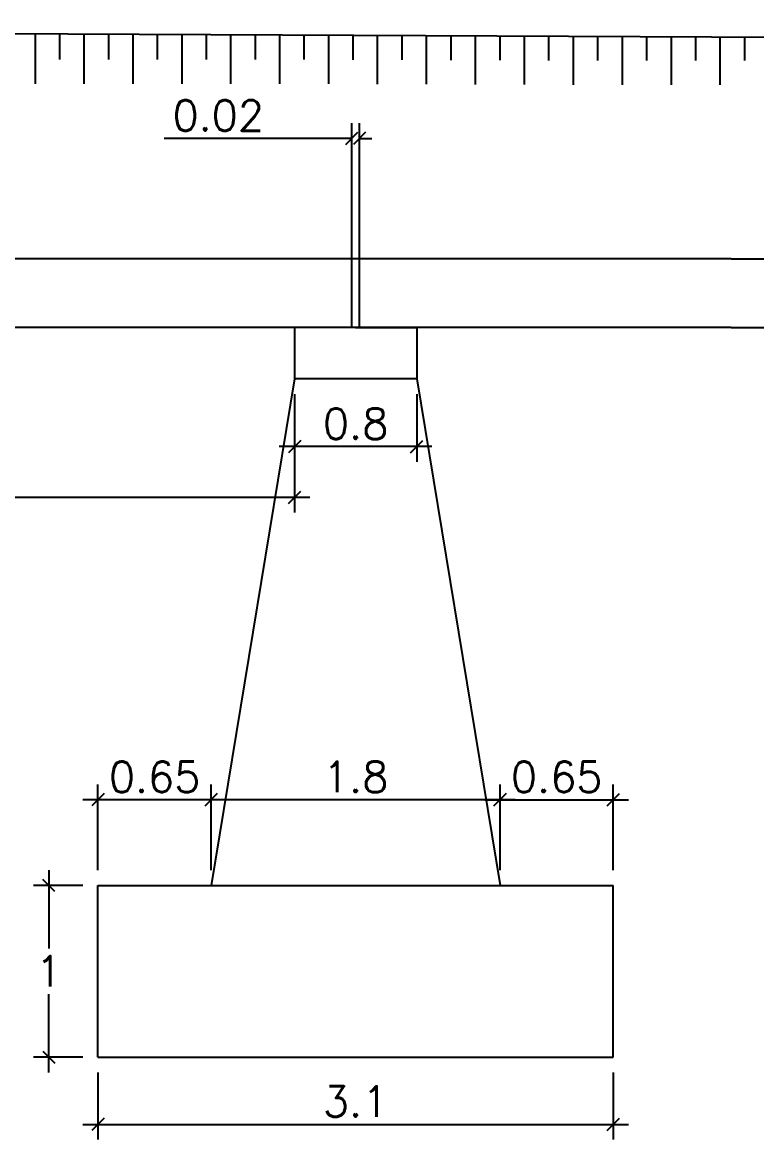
# Model space of a CAD drawing. Header units: metres. Extents: x 324293 to 653279, y 3585589 to 7191434.
# Drawn here: x 326676.5 to 326724.6, y 3595768.5 to 3595841.7 of the extents above; entities that cross this region are included whole.
import ezdxf

# ---------------------------------------------------------------- set-up
doc = ezdxf.new("R2010")
doc.units = ezdxf.units.M
doc.layers.add('section', color=7, linetype='Continuous')
doc.styles.get("Standard").update_dxf_attribs({"font": 'simplex.shx'})
doc.styles.add('style1', font='romans.shx')
doc.dimstyles.get("Standard").update_dxf_attribs({"dimtxt": 0.18, "dimasz": 0.18, "dimexe": 0.18, "dimexo": 0.0625, "dimgap": 0.09, "dimtad": 0, "dimtih": 1, "dimtoh": 1, "dimdec": 4, "dimzin": 0, "dimdsep": 46, "dimtxsty": 'Standard', "dimcen": 0.09, "dimadec": 0, "dimazin": 0, "dimtfac": 1, "dimtdec": 4, "dimtofl": 0, "dimtmove": 0, "dimatfit": 3, "dimfxl": 1, "dimtolj": 1, "dimtzin": 0, "dimarcsym": 0})

# ---------------------------------------------------------------- blocks, each defined once
blk = doc.blocks.new('_Oblique')
at = {"color": 0, "linetype": 'ByBlock', "lineweight": -2}
blk.add_line((-0.5, -0.5), (0.5, 0.5), dxfattribs=at)
blk = doc.blocks.new('*D637')
at = {"color": 252, "linetype": 'Continuous', "lineweight": -2, "transparency": 16777216}
for p, q in [((326731.246, 3595841.738), (326731.246, 3595834.995)), ((326732.129, 3595840.738), (326732.246, 3595840.738)), ((326731.246, 3595825.251), (326731.246, 3595831.995)), ((326732.129, 3595826.251), (326732.246, 3595826.251))]:
    blk.add_line(p, q, dxfattribs=at)
at = {"layer": 'Defpoints', "color": 0, "linetype": 'Continuous', "transparency": 16777216}
for p in [(326731.129, 3595840.738), (326731.129, 3595826.251), (326731.246, 3595826.251)]:
    blk.add_point(p, dxfattribs=at)
at = {"color": 252, "linetype": 'Continuous', "lineweight": -2, "transparency": 16777216, "xscale": 0.8, "yscale": 0.8, "zscale": 0.8}
for p, rotation in [((326731.246, 3595840.738), 90), ((326731.246, 3595826.251), 270)]:
    blk.add_blockref('_Oblique', p, dxfattribs=dict(at, rotation=rotation))
at = {"color": 1, "linetype": 'Continuous', "transparency": 16777216, "insert": (326731.246, 3595833.495), "char_height": 2, "width": 23.2916, "attachment_point": 5, "style": 'style1'}
blk.add_mtext('\\A1;Hs=0.25', dxfattribs=at)
blk = doc.blocks.new('*D623')
at = {"color": 252, "linetype": 'Continuous', "lineweight": -2, "transparency": 16777216}
for p, q in [((326681.484, 3595772.938), (326681.484, 3595768.537)), ((326715.234, 3595772.938), (326715.234, 3595768.537)), ((326680.484, 3595769.537), (326716.234, 3595769.537))]:
    blk.add_line(p, q, dxfattribs=at)
at = {"layer": 'Defpoints', "color": 0, "linetype": 'Continuous', "transparency": 16777216}
for p in [(326681.484, 3595773.938), (326715.234, 3595773.938), (326715.234, 3595769.537)]:
    blk.add_point(p, dxfattribs=at)
at = {"color": 252, "linetype": 'Continuous', "lineweight": -2, "transparency": 16777216, "xscale": 0.8, "yscale": 0.8, "zscale": 0.8, "rotation": 180}
blk.add_blockref('_Oblique', (326681.484, 3595769.537), dxfattribs=at)
at = {"color": 252, "linetype": 'Continuous', "lineweight": -2, "transparency": 16777216, "xscale": 0.8, "yscale": 0.8, "zscale": 0.8}
blk.add_blockref('_Oblique', (326715.234, 3595769.537), dxfattribs=at)
at = {"color": 1, "linetype": 'Continuous', "transparency": 16777216, "insert": (326698.359, 3595771.037), "char_height": 2, "attachment_point": 5, "style": 'style1'}
blk.add_mtext('\\A1;3.1', dxfattribs=at)
blk = doc.blocks.new('*D624')
at = {"color": 252, "linetype": 'Continuous', "lineweight": -2, "transparency": 16777216}
for p, q in [((326678.268, 3595786.188), (326678.268, 3595781.063)), ((326680.484, 3595785.188), (326677.268, 3595785.188)), ((326678.268, 3595772.938), (326678.268, 3595778.063)), ((326680.484, 3595773.938), (326677.268, 3595773.938))]:
    blk.add_line(p, q, dxfattribs=at)
at = {"layer": 'Defpoints', "color": 0, "linetype": 'Continuous', "transparency": 16777216}
for p in [(326681.484, 3595785.188), (326678.268, 3595773.938), (326681.484, 3595773.938)]:
    blk.add_point(p, dxfattribs=at)
at = {"color": 252, "linetype": 'Continuous', "lineweight": -2, "transparency": 16777216, "xscale": 0.8, "yscale": 0.8, "zscale": 0.8}
for p, rotation in [((326678.268, 3595785.188), 90), ((326678.268, 3595773.938), 270)]:
    blk.add_blockref('_Oblique', p, dxfattribs=dict(at, rotation=rotation))
at = {"color": 1, "linetype": 'Continuous', "transparency": 16777216, "insert": (326678.268, 3595779.563), "char_height": 2, "attachment_point": 5, "style": 'style1'}
blk.add_mtext('\\A1;1', dxfattribs=at)
blk = doc.blocks.new('*D625')
at = {"color": 252, "linetype": 'Continuous', "lineweight": -2, "transparency": 16777216}
for p, q in [((326707.818, 3595786.188), (326707.818, 3595791.806)), ((326715.234, 3595786.188), (326715.234, 3595791.806)), ((326706.818, 3595790.806), (326716.234, 3595790.806))]:
    blk.add_line(p, q, dxfattribs=at)
at = {"layer": 'Defpoints', "color": 0, "linetype": 'Continuous', "transparency": 16777216}
for p in [(326715.234, 3595790.806), (326707.818, 3595785.188), (326715.234, 3595785.188)]:
    blk.add_point(p, dxfattribs=at)
at = {"color": 252, "linetype": 'Continuous', "lineweight": -2, "transparency": 16777216, "xscale": 0.8, "yscale": 0.8, "zscale": 0.8, "rotation": 180}
blk.add_blockref('_Oblique', (326707.818, 3595790.806), dxfattribs=at)
at = {"color": 252, "linetype": 'Continuous', "lineweight": -2, "transparency": 16777216, "xscale": 0.8, "yscale": 0.8, "zscale": 0.8}
blk.add_blockref('_Oblique', (326715.234, 3595790.806), dxfattribs=at)
at = {"color": 1, "linetype": 'Continuous', "transparency": 16777216, "insert": (326711.526, 3595792.306), "char_height": 2, "attachment_point": 5, "style": 'style1'}
blk.add_mtext('\\A1;0.65', dxfattribs=at)
blk = doc.blocks.new('*D626')
at = {"color": 252, "linetype": 'Continuous', "lineweight": -2, "transparency": 16777216}
for p, q in [((326688.899, 3595786.188), (326688.899, 3595791.806)), ((326707.818, 3595786.282), (326707.818, 3595791.806)), ((326708.818, 3595790.806), (326687.899, 3595790.806))]:
    blk.add_line(p, q, dxfattribs=at)
at = {"layer": 'Defpoints', "color": 0, "linetype": 'Continuous', "transparency": 16777216}
for p in [(326688.899, 3595790.806), (326707.818, 3595785.282), (326688.899, 3595785.188)]:
    blk.add_point(p, dxfattribs=at)
at = {"color": 252, "linetype": 'Continuous', "lineweight": -2, "transparency": 16777216, "xscale": 0.8, "yscale": 0.8, "zscale": 0.8, "rotation": 180}
blk.add_blockref('_Oblique', (326688.899, 3595790.806), dxfattribs=at)
at = {"color": 252, "linetype": 'Continuous', "lineweight": -2, "transparency": 16777216, "xscale": 0.8, "yscale": 0.8, "zscale": 0.8}
blk.add_blockref('_Oblique', (326707.818, 3595790.806), dxfattribs=at)
at = {"color": 1, "linetype": 'Continuous', "transparency": 16777216, "insert": (326698.359, 3595792.306), "char_height": 2, "attachment_point": 5, "style": 'style1'}
blk.add_mtext('\\A1;1.8', dxfattribs=at)
blk = doc.blocks.new('*D627')
at = {"color": 252, "linetype": 'Continuous', "lineweight": -2, "transparency": 16777216}
for p, q in [((326681.484, 3595786.188), (326681.484, 3595791.806)), ((326688.899, 3595786.188), (326688.899, 3595791.806)), ((326689.899, 3595790.806), (326680.484, 3595790.806))]:
    blk.add_line(p, q, dxfattribs=at)
at = {"layer": 'Defpoints', "color": 0, "linetype": 'Continuous', "transparency": 16777216}
for p in [(326681.484, 3595790.806), (326681.484, 3595785.188), (326688.899, 3595785.188)]:
    blk.add_point(p, dxfattribs=at)
at = {"color": 252, "linetype": 'Continuous', "lineweight": -2, "transparency": 16777216, "xscale": 0.8, "yscale": 0.8, "zscale": 0.8, "rotation": 180}
blk.add_blockref('_Oblique', (326681.484, 3595790.806), dxfattribs=at)
at = {"color": 252, "linetype": 'Continuous', "lineweight": -2, "transparency": 16777216, "xscale": 0.8, "yscale": 0.8, "zscale": 0.8}
blk.add_blockref('_Oblique', (326688.899, 3595790.806), dxfattribs=at)
at = {"color": 1, "linetype": 'Continuous', "transparency": 16777216, "insert": (326685.191, 3595792.306), "char_height": 2, "attachment_point": 5, "style": 'style1'}
blk.add_mtext('\\A1;0.65', dxfattribs=at)
blk = doc.blocks.new('*D628')
at = {"color": 252, "linetype": 'Continuous', "lineweight": -2, "transparency": 16777216}
for p, q in [((326694.359, 3595817.376), (326694.359, 3595812.941)), ((326702.359, 3595817.376), (326702.359, 3595812.941)), ((326703.359, 3595813.941), (326693.359, 3595813.941))]:
    blk.add_line(p, q, dxfattribs=at)
at = {"layer": 'Defpoints', "color": 0, "linetype": 'Continuous', "transparency": 16777216}
for p in [(326694.359, 3595818.376), (326702.359, 3595818.376), (326694.359, 3595813.941)]:
    blk.add_point(p, dxfattribs=at)
at = {"color": 252, "linetype": 'Continuous', "lineweight": -2, "transparency": 16777216, "xscale": 0.8, "yscale": 0.8, "zscale": 0.8, "rotation": 180}
blk.add_blockref('_Oblique', (326694.359, 3595813.941), dxfattribs=at)
at = {"color": 252, "linetype": 'Continuous', "lineweight": -2, "transparency": 16777216, "xscale": 0.8, "yscale": 0.8, "zscale": 0.8}
blk.add_blockref('_Oblique', (326702.359, 3595813.941), dxfattribs=at)
at = {"color": 1, "linetype": 'Continuous', "transparency": 16777216, "insert": (326698.359, 3595815.441), "char_height": 2, "attachment_point": 5, "style": 'style1'}
blk.add_mtext('\\A1;0.8', dxfattribs=at)
blk = doc.blocks.new('*D629')
at = {"color": 252, "linetype": 'Continuous', "lineweight": -2, "transparency": 16777216}
for p, q in [((326650.767, 3595817.376), (326650.767, 3595809.621)), ((326694.359, 3595817.376), (326694.359, 3595809.621)), ((326649.767, 3595810.621), (326695.359, 3595810.621))]:
    blk.add_line(p, q, dxfattribs=at)
at = {"layer": 'Defpoints', "color": 0, "linetype": 'Continuous', "transparency": 16777216}
for p in [(326650.767, 3595818.376), (326694.359, 3595818.376), (326694.359, 3595810.621)]:
    blk.add_point(p, dxfattribs=at)
at = {"color": 252, "linetype": 'Continuous', "lineweight": -2, "transparency": 16777216, "xscale": 0.8, "yscale": 0.8, "zscale": 0.8, "rotation": 180}
blk.add_blockref('_Oblique', (326650.767, 3595810.621), dxfattribs=at)
at = {"color": 252, "linetype": 'Continuous', "lineweight": -2, "transparency": 16777216, "xscale": 0.8, "yscale": 0.8, "zscale": 0.8}
blk.add_blockref('_Oblique', (326694.359, 3595810.621), dxfattribs=at)
at = {"color": 1, "linetype": 'Continuous', "transparency": 16777216, "insert": (326672.563, 3595812.121), "char_height": 2, "attachment_point": 5, "style": 'style1'}
blk.add_mtext('\\A1;4', dxfattribs=at)
blk = doc.blocks.new('*D630')
at = {"layer": 'Defpoints', "color": 0, "linetype": 'Continuous', "transparency": 16777216}
for p in [(326698.109, 3595834.134), (326698.109, 3595821.844), (326698.609, 3595821.844)]:
    blk.add_point(p, dxfattribs=at)
at = {"layer": 'section', "color": 252, "linetype": 'Continuous', "lineweight": -2, "transparency": 16777216}
for p, q in [((326698.109, 3595822.844), (326698.109, 3595835.134)), ((326698.609, 3595822.844), (326698.609, 3595835.134)), ((326698.109, 3595834.134), (326685.815, 3595834.134)), ((326698.609, 3595834.134), (326699.409, 3595834.134))]:
    blk.add_line(p, q, dxfattribs=at)
at = {"layer": 'section', "color": 252, "linetype": 'Continuous', "lineweight": -2, "transparency": 16777216, "xscale": 0.8, "yscale": 0.8, "zscale": 0.8}
blk.add_blockref('_Oblique', (326698.109, 3595834.134), dxfattribs=at)
at = {"layer": 'section', "color": 252, "linetype": 'Continuous', "lineweight": -2, "transparency": 16777216, "xscale": 0.8, "yscale": 0.8, "zscale": 0.8, "rotation": 180}
blk.add_blockref('_Oblique', (326698.609, 3595834.134), dxfattribs=at)
at = {"layer": 'section', "color": 1, "linetype": 'Continuous', "transparency": 16777216, "insert": (326689.362, 3595835.634), "char_height": 2, "attachment_point": 5, "style": 'style1'}
blk.add_mtext('\\A1;0.02', dxfattribs=at)
blk = doc.blocks.new('*D671')
at = {"color": 252, "linetype": 'Continuous', "lineweight": -2, "transparency": 16777216}
for p, q in [((326731.246, 3595841.738), (326731.246, 3595834.995)), ((326732.129, 3595840.738), (326732.246, 3595840.738)), ((326731.246, 3595825.251), (326731.246, 3595831.995)), ((326732.129, 3595826.251), (326732.246, 3595826.251))]:
    blk.add_line(p, q, dxfattribs=at)
at = {"layer": 'Defpoints', "color": 0, "linetype": 'Continuous', "transparency": 16777216}
for p in [(326731.129, 3595840.738), (326731.129, 3595826.251), (326731.246, 3595826.251)]:
    blk.add_point(p, dxfattribs=at)
at = {"color": 252, "linetype": 'Continuous', "lineweight": -2, "transparency": 16777216, "xscale": 0.8, "yscale": 0.8, "zscale": 0.8}
for p, rotation in [((326731.246, 3595840.738), 90), ((326731.246, 3595826.251), 270)]:
    blk.add_blockref('_Oblique', p, dxfattribs=dict(at, rotation=rotation))
at = {"color": 1, "linetype": 'Continuous', "transparency": 16777216, "insert": (326731.246, 3595833.495), "char_height": 2, "width": 23.2916, "attachment_point": 5, "style": 'style1'}
blk.add_mtext('\\A1;Hs=0.25', dxfattribs=at)
blk = doc.blocks.new('*D638')
at = {"color": 252, "linetype": 'Continuous', "lineweight": -2, "transparency": 16777216}
for p, q in [((326681.484, 3595772.938), (326681.484, 3595768.537)), ((326715.234, 3595772.938), (326715.234, 3595768.537)), ((326680.484, 3595769.537), (326716.234, 3595769.537))]:
    blk.add_line(p, q, dxfattribs=at)
at = {"layer": 'Defpoints', "color": 0, "linetype": 'Continuous', "transparency": 16777216}
for p in [(326681.484, 3595773.938), (326715.234, 3595773.938), (326715.234, 3595769.537)]:
    blk.add_point(p, dxfattribs=at)
at = {"color": 252, "linetype": 'Continuous', "lineweight": -2, "transparency": 16777216, "xscale": 0.8, "yscale": 0.8, "zscale": 0.8, "rotation": 180}
blk.add_blockref('_Oblique', (326681.484, 3595769.537), dxfattribs=at)
at = {"color": 252, "linetype": 'Continuous', "lineweight": -2, "transparency": 16777216, "xscale": 0.8, "yscale": 0.8, "zscale": 0.8}
blk.add_blockref('_Oblique', (326715.234, 3595769.537), dxfattribs=at)
at = {"color": 1, "linetype": 'Continuous', "transparency": 16777216, "insert": (326698.359, 3595771.037), "char_height": 2, "attachment_point": 5, "style": 'style1'}
blk.add_mtext('\\A1;3.1', dxfattribs=at)
blk = doc.blocks.new('*D639')
at = {"color": 252, "linetype": 'Continuous', "lineweight": -2, "transparency": 16777216}
for p, q in [((326678.268, 3595786.188), (326678.268, 3595781.063)), ((326680.484, 3595785.188), (326677.268, 3595785.188)), ((326678.268, 3595772.938), (326678.268, 3595778.063)), ((326680.484, 3595773.938), (326677.268, 3595773.938))]:
    blk.add_line(p, q, dxfattribs=at)
at = {"layer": 'Defpoints', "color": 0, "linetype": 'Continuous', "transparency": 16777216}
for p in [(326681.484, 3595785.188), (326678.268, 3595773.938), (326681.484, 3595773.938)]:
    blk.add_point(p, dxfattribs=at)
at = {"color": 252, "linetype": 'Continuous', "lineweight": -2, "transparency": 16777216, "xscale": 0.8, "yscale": 0.8, "zscale": 0.8}
for p, rotation in [((326678.268, 3595785.188), 90), ((326678.268, 3595773.938), 270)]:
    blk.add_blockref('_Oblique', p, dxfattribs=dict(at, rotation=rotation))
at = {"color": 1, "linetype": 'Continuous', "transparency": 16777216, "insert": (326678.268, 3595779.563), "char_height": 2, "attachment_point": 5, "style": 'style1'}
blk.add_mtext('\\A1;1', dxfattribs=at)
blk = doc.blocks.new('*D640')
at = {"color": 252, "linetype": 'Continuous', "lineweight": -2, "transparency": 16777216}
for p, q in [((326707.818, 3595786.188), (326707.818, 3595791.806)), ((326715.234, 3595786.188), (326715.234, 3595791.806)), ((326706.818, 3595790.806), (326716.234, 3595790.806))]:
    blk.add_line(p, q, dxfattribs=at)
at = {"layer": 'Defpoints', "color": 0, "linetype": 'Continuous', "transparency": 16777216}
for p in [(326715.234, 3595790.806), (326707.818, 3595785.188), (326715.234, 3595785.188)]:
    blk.add_point(p, dxfattribs=at)
at = {"color": 252, "linetype": 'Continuous', "lineweight": -2, "transparency": 16777216, "xscale": 0.8, "yscale": 0.8, "zscale": 0.8, "rotation": 180}
blk.add_blockref('_Oblique', (326707.818, 3595790.806), dxfattribs=at)
at = {"color": 252, "linetype": 'Continuous', "lineweight": -2, "transparency": 16777216, "xscale": 0.8, "yscale": 0.8, "zscale": 0.8}
blk.add_blockref('_Oblique', (326715.234, 3595790.806), dxfattribs=at)
at = {"color": 1, "linetype": 'Continuous', "transparency": 16777216, "insert": (326711.526, 3595792.306), "char_height": 2, "attachment_point": 5, "style": 'style1'}
blk.add_mtext('\\A1;0.65', dxfattribs=at)
blk = doc.blocks.new('*D641')
at = {"color": 252, "linetype": 'Continuous', "lineweight": -2, "transparency": 16777216}
for p, q in [((326688.899, 3595786.188), (326688.899, 3595791.806)), ((326707.818, 3595786.282), (326707.818, 3595791.806)), ((326708.818, 3595790.806), (326687.899, 3595790.806))]:
    blk.add_line(p, q, dxfattribs=at)
at = {"layer": 'Defpoints', "color": 0, "linetype": 'Continuous', "transparency": 16777216}
for p in [(326688.899, 3595790.806), (326707.818, 3595785.282), (326688.899, 3595785.188)]:
    blk.add_point(p, dxfattribs=at)
at = {"color": 252, "linetype": 'Continuous', "lineweight": -2, "transparency": 16777216, "xscale": 0.8, "yscale": 0.8, "zscale": 0.8, "rotation": 180}
blk.add_blockref('_Oblique', (326688.899, 3595790.806), dxfattribs=at)
at = {"color": 252, "linetype": 'Continuous', "lineweight": -2, "transparency": 16777216, "xscale": 0.8, "yscale": 0.8, "zscale": 0.8}
blk.add_blockref('_Oblique', (326707.818, 3595790.806), dxfattribs=at)
at = {"color": 1, "linetype": 'Continuous', "transparency": 16777216, "insert": (326698.359, 3595792.306), "char_height": 2, "attachment_point": 5, "style": 'style1'}
blk.add_mtext('\\A1;1.8', dxfattribs=at)
blk = doc.blocks.new('*D642')
at = {"color": 252, "linetype": 'Continuous', "lineweight": -2, "transparency": 16777216}
for p, q in [((326681.484, 3595786.188), (326681.484, 3595791.806)), ((326688.899, 3595786.188), (326688.899, 3595791.806)), ((326689.899, 3595790.806), (326680.484, 3595790.806))]:
    blk.add_line(p, q, dxfattribs=at)
at = {"layer": 'Defpoints', "color": 0, "linetype": 'Continuous', "transparency": 16777216}
for p in [(326681.484, 3595790.806), (326681.484, 3595785.188), (326688.899, 3595785.188)]:
    blk.add_point(p, dxfattribs=at)
at = {"color": 252, "linetype": 'Continuous', "lineweight": -2, "transparency": 16777216, "xscale": 0.8, "yscale": 0.8, "zscale": 0.8, "rotation": 180}
blk.add_blockref('_Oblique', (326681.484, 3595790.806), dxfattribs=at)
at = {"color": 252, "linetype": 'Continuous', "lineweight": -2, "transparency": 16777216, "xscale": 0.8, "yscale": 0.8, "zscale": 0.8}
blk.add_blockref('_Oblique', (326688.899, 3595790.806), dxfattribs=at)
at = {"color": 1, "linetype": 'Continuous', "transparency": 16777216, "insert": (326685.191, 3595792.306), "char_height": 2, "attachment_point": 5, "style": 'style1'}
blk.add_mtext('\\A1;0.65', dxfattribs=at)
blk = doc.blocks.new('*D643')
at = {"color": 252, "linetype": 'Continuous', "lineweight": -2, "transparency": 16777216}
for p, q in [((326694.359, 3595817.376), (326694.359, 3595812.941)), ((326702.359, 3595817.376), (326702.359, 3595812.941)), ((326703.359, 3595813.941), (326693.359, 3595813.941))]:
    blk.add_line(p, q, dxfattribs=at)
at = {"layer": 'Defpoints', "color": 0, "linetype": 'Continuous', "transparency": 16777216}
for p in [(326694.359, 3595818.376), (326702.359, 3595818.376), (326694.359, 3595813.941)]:
    blk.add_point(p, dxfattribs=at)
at = {"color": 252, "linetype": 'Continuous', "lineweight": -2, "transparency": 16777216, "xscale": 0.8, "yscale": 0.8, "zscale": 0.8, "rotation": 180}
blk.add_blockref('_Oblique', (326694.359, 3595813.941), dxfattribs=at)
at = {"color": 252, "linetype": 'Continuous', "lineweight": -2, "transparency": 16777216, "xscale": 0.8, "yscale": 0.8, "zscale": 0.8}
blk.add_blockref('_Oblique', (326702.359, 3595813.941), dxfattribs=at)
at = {"color": 1, "linetype": 'Continuous', "transparency": 16777216, "insert": (326698.359, 3595815.441), "char_height": 2, "attachment_point": 5, "style": 'style1'}
blk.add_mtext('\\A1;0.8', dxfattribs=at)
blk = doc.blocks.new('*D644')
at = {"color": 252, "linetype": 'Continuous', "lineweight": -2, "transparency": 16777216}
for p, q in [((326650.767, 3595817.376), (326650.767, 3595809.621)), ((326694.359, 3595817.376), (326694.359, 3595809.621)), ((326649.767, 3595810.621), (326695.359, 3595810.621))]:
    blk.add_line(p, q, dxfattribs=at)
at = {"layer": 'Defpoints', "color": 0, "linetype": 'Continuous', "transparency": 16777216}
for p in [(326650.767, 3595818.376), (326694.359, 3595818.376), (326694.359, 3595810.621)]:
    blk.add_point(p, dxfattribs=at)
at = {"color": 252, "linetype": 'Continuous', "lineweight": -2, "transparency": 16777216, "xscale": 0.8, "yscale": 0.8, "zscale": 0.8, "rotation": 180}
blk.add_blockref('_Oblique', (326650.767, 3595810.621), dxfattribs=at)
at = {"color": 252, "linetype": 'Continuous', "lineweight": -2, "transparency": 16777216, "xscale": 0.8, "yscale": 0.8, "zscale": 0.8}
blk.add_blockref('_Oblique', (326694.359, 3595810.621), dxfattribs=at)
at = {"color": 1, "linetype": 'Continuous', "transparency": 16777216, "insert": (326672.563, 3595812.121), "char_height": 2, "attachment_point": 5, "style": 'style1'}
blk.add_mtext('\\A1;4', dxfattribs=at)
blk = doc.blocks.new('*D645')
at = {"layer": 'Defpoints', "color": 0, "linetype": 'Continuous', "transparency": 16777216}
for p in [(326698.109, 3595834.134), (326698.109, 3595821.844), (326698.609, 3595821.844)]:
    blk.add_point(p, dxfattribs=at)
at = {"layer": 'section', "color": 252, "linetype": 'Continuous', "lineweight": -2, "transparency": 16777216}
for p, q in [((326698.109, 3595822.844), (326698.109, 3595835.134)), ((326698.609, 3595822.844), (326698.609, 3595835.134)), ((326698.109, 3595834.134), (326685.815, 3595834.134)), ((326698.609, 3595834.134), (326699.409, 3595834.134))]:
    blk.add_line(p, q, dxfattribs=at)
at = {"layer": 'section', "color": 252, "linetype": 'Continuous', "lineweight": -2, "transparency": 16777216, "xscale": 0.8, "yscale": 0.8, "zscale": 0.8}
blk.add_blockref('_Oblique', (326698.109, 3595834.134), dxfattribs=at)
at = {"layer": 'section', "color": 252, "linetype": 'Continuous', "lineweight": -2, "transparency": 16777216, "xscale": 0.8, "yscale": 0.8, "zscale": 0.8, "rotation": 180}
blk.add_blockref('_Oblique', (326698.609, 3595834.134), dxfattribs=at)
at = {"layer": 'section', "color": 1, "linetype": 'Continuous', "transparency": 16777216, "insert": (326689.362, 3595835.634), "char_height": 2, "attachment_point": 5, "style": 'style1'}
blk.add_mtext('\\A1;0.02', dxfattribs=at)

msp = doc.modelspace()

# ---------------------------------------------------------------- linework, layer by layer
at = {"color": 253, "linetype": 'Continuous'}
for p, q in [((326641.89208, 3595841.16033), (326754.82938, 3595840.62641)), ((326641.89208, 3595841.16033), (326754.82938, 3595840.62641)), ((326677.38879, 3595837.71484), (326677.38879, 3595840.99251)), ((326677.38879, 3595837.71484), (326677.38879, 3595840.99251)), ((326678.99172, 3595839.30449), (326678.99172, 3595840.98494)), ((326678.99172, 3595839.30449), (326678.99172, 3595840.98494)), ((326680.58879, 3595837.71484), (326680.58879, 3595840.97739)), ((326680.58879, 3595837.71484), (326680.58879, 3595840.97739)), ((326682.19172, 3595839.30449), (326682.19172, 3595840.96981)), ((326682.19172, 3595839.30449), (326682.19172, 3595840.96981)), ((326683.78879, 3595837.71484), (326683.78879, 3595840.96226)), ((326683.78879, 3595837.71484), (326683.78879, 3595840.96226)), ((326685.39172, 3595839.30449), (326685.39172, 3595840.95468)), ((326685.39172, 3595839.30449), (326685.39172, 3595840.95468)), ((326686.98879, 3595837.71484), (326686.98879, 3595840.94713)), ((326686.98879, 3595837.71484), (326686.98879, 3595840.94713)), ((326688.59172, 3595839.30449), (326688.59172, 3595840.93955)), ((326688.59172, 3595839.30449), (326688.59172, 3595840.93955)), ((326690.18879, 3595837.71484), (326690.18879, 3595840.932)), ((326690.18879, 3595837.71484), (326690.18879, 3595840.932)), ((326691.79172, 3595839.30449), (326691.79172, 3595840.92442)), ((326691.79172, 3595839.30449), (326691.79172, 3595840.92442)), ((326693.38879, 3595837.71484), (326693.38879, 3595840.91687)), ((326693.38879, 3595837.71484), (326693.38879, 3595840.91687)), ((326694.99172, 3595839.30449), (326694.99172, 3595840.9093)), ((326694.99172, 3595839.30449), (326694.99172, 3595840.9093)), ((326696.59465, 3595837.71484), (326696.59465, 3595840.90172)), ((326696.59465, 3595837.71484), (326696.59465, 3595840.90172)), ((326698.19759, 3595839.28175), (326698.19759, 3595840.87141)), ((326698.19759, 3595839.28175), (326698.19759, 3595840.87141)), ((326699.80052, 3595837.6921), (326699.80052, 3595840.87141)), ((326699.80052, 3595837.6921), (326699.80052, 3595840.87141)), ((326701.40345, 3595839.28175), (326701.40345, 3595840.86383)), ((326701.40345, 3595839.28175), (326701.40345, 3595840.86383)), ((326703.00638, 3595837.6921), (326703.00638, 3595840.85625)), ((326703.00638, 3595837.6921), (326703.00638, 3595840.85625)), ((326704.60931, 3595839.25902), (326704.60931, 3595840.84867)), ((326704.60931, 3595839.25902), (326704.60931, 3595840.84867)), ((326706.21224, 3595837.66937), (326706.21224, 3595840.84867)), ((326706.21224, 3595837.66937), (326706.21224, 3595840.84867)), ((326707.81517, 3595839.25902), (326707.81517, 3595840.84109)), ((326707.81517, 3595839.25902), (326707.81517, 3595840.84109)), ((326709.41811, 3595837.66937), (326709.41811, 3595840.83352)), ((326709.41811, 3595837.66937), (326709.41811, 3595840.83352)), ((326711.02104, 3595839.23629), (326711.02104, 3595840.82594)), ((326711.02104, 3595839.23629), (326711.02104, 3595840.82594)), ((326712.62397, 3595837.64663), (326712.62397, 3595840.82594)), ((326712.62397, 3595837.64663), (326712.62397, 3595840.82594)), ((326714.2269, 3595839.23629), (326714.2269, 3595840.81836)), ((326714.2269, 3595839.23629), (326714.2269, 3595840.81836)), ((326715.82983, 3595837.64663), (326715.82983, 3595840.81078)), ((326715.82983, 3595837.64663), (326715.82983, 3595840.81078)), ((326717.43276, 3595839.23629), (326717.43276, 3595840.8032)), ((326717.43276, 3595839.23629), (326717.43276, 3595840.8032)), ((326719.03569, 3595837.64663), (326719.03569, 3595840.79563)), ((326719.03569, 3595837.64663), (326719.03569, 3595840.79563)), ((326720.63863, 3595839.23629), (326720.63863, 3595840.78805)), ((326720.63863, 3595839.23629), (326720.63863, 3595840.78805)), ((326722.24156, 3595837.64663), (326722.24156, 3595840.78047)), ((326722.24156, 3595837.64663), (326722.24156, 3595840.78047)), ((326723.84449, 3595839.23629), (326723.84449, 3595840.77289)), ((326723.84449, 3595839.23629), (326723.84449, 3595840.77289))]:
    msp.add_line(p, q, dxfattribs=at)
at = {"layer": 'section', "linetype": 'Continuous'}
for p, q in [((326722.94907, 3595826.25074), (326646.26708, 3595826.25074)), ((326722.94907, 3595826.25074), (326646.26708, 3595826.25074)), ((326698.10862, 3595821.75074), (326698.10862, 3595826.25074)), ((326698.10862, 3595821.75074), (326698.10862, 3595826.25074)), ((326698.60862, 3595821.75074), (326698.60862, 3595826.25074)), ((326698.60862, 3595821.75074), (326698.60862, 3595826.25074)), ((326722.94907, 3595826.25074), (326749.75764, 3595826.25074)), ((326722.94907, 3595826.25074), (326749.75764, 3595826.25074)), ((326722.94907, 3595821.75074), (326650.76708, 3595821.75074)), ((326722.94907, 3595821.75074), (326650.76708, 3595821.75074)), ((326698.35862, 3595821.75074), (326694.35862, 3595821.75074)), ((326694.35862, 3595821.75074), (326694.35862, 3595818.37574)), ((326698.35862, 3595821.75074), (326694.35862, 3595821.75074)), ((326694.35862, 3595821.75074), (326694.35862, 3595818.37574)), ((326698.35862, 3595821.75074), (326702.35862, 3595821.75074)), ((326698.35862, 3595821.75074), (326702.35862, 3595821.75074)), ((326702.35862, 3595821.75074), (326702.35862, 3595818.37574)), ((326702.35862, 3595821.75074), (326702.35862, 3595818.37574)), ((326722.94907, 3595821.75074), (326750.45018, 3595821.75074)), ((326722.94907, 3595821.75074), (326750.45018, 3595821.75074)), ((326694.35862, 3595818.37574), (326688.89906, 3595785.18824)), ((326694.35862, 3595818.37574), (326688.89906, 3595785.18824)), ((326702.35862, 3595818.37574), (326694.35862, 3595818.37574)), ((326702.35862, 3595818.37574), (326694.35862, 3595818.37574)), ((326702.35862, 3595818.37574), (326707.81818, 3595785.18824)), ((326702.35862, 3595818.37574), (326707.81818, 3595785.18824)), ((326681.48362, 3595773.93824), (326681.48362, 3595785.18824)), ((326681.48362, 3595785.18824), (326715.23362, 3595785.18824)), ((326681.48362, 3595773.93824), (326681.48362, 3595785.18824)), ((326681.48362, 3595785.18824), (326715.23362, 3595785.18824)), ((326715.23362, 3595773.93824), (326715.23362, 3595785.18824)), ((326715.23362, 3595773.93824), (326715.23362, 3595785.18824)), ((326681.48362, 3595773.93824), (326715.23362, 3595773.93824)), ((326681.48362, 3595773.93824), (326715.23362, 3595773.93824))]:
    msp.add_line(p, q, dxfattribs=at)

# ---------------------------------------------------------------- dimensions: what is measured, and where the dimension line sits
at = {"color": 1, "linetype": 'Continuous'}
for base, p1, p2, text, picture, middle in [((326731.24646, 3595826.25074), (326731.12906, 3595840.73845), (326731.12906, 3595826.25074), 'Hs=0.25', '*D637', (326731.24646, 3595833.4946)), ((326731.24646, 3595826.25074), (326731.12906, 3595840.73845), (326731.12906, 3595826.25074), 'Hs=0.25', '*D671', (326731.24646, 3595833.4946)), ((326678.26811, 3595773.93824), (326681.48362, 3595785.18824), (326681.48362, 3595773.93824), '1', '*D624', (326678.26811, 3595779.56324)), ((326678.26811, 3595773.93824), (326681.48362, 3595785.18824), (326681.48362, 3595773.93824), '1', '*D639', (326678.26811, 3595779.56324))]:
    dim = msp.add_linear_dim(base=base, p1=p1, p2=p2, angle=90, text=text, dimstyle='Standard', override={"dimtxt": 2, "dimasz": 0.8, "dimexe": 1, "dimexo": 1, "dimgap": 0.5, "dimtad": 1, "dimtoh": 0, "dimdec": 2, "dimlfac": 0.075, "dimtxsty": 'style1', "dimblk1": 'Oblique', "dimblk2": 'Oblique', "dimsah": 1, "dimdle": 1, "dimclrd": 252, "dimclre": 252, "dimclrt": 1, "dimtix": 1}, dxfattribs=at)
    dim.commit()
    dim.dimension.update_dxf_attribs({"geometry": picture, "text_midpoint": middle})
for base, p1, p2, text, picture, middle in [((326694.35862, 3595810.62138), (326650.76708, 3595818.37574), (326694.35862, 3595818.37574), '4', '*D629', (326672.56285, 3595812.12138)), ((326694.35862, 3595810.62138), (326650.76708, 3595818.37574), (326694.35862, 3595818.37574), '4', '*D644', (326672.56285, 3595812.12138)), ((326694.35862, 3595813.94083), (326702.35862, 3595818.37574), (326694.35862, 3595818.37574), '0.8', '*D628', (326698.35862, 3595815.44083)), ((326694.35862, 3595813.94083), (326702.35862, 3595818.37574), (326694.35862, 3595818.37574), '0.8', '*D643', (326698.35862, 3595815.44083)), ((326681.48362, 3595790.80563), (326688.89906, 3595785.18824), (326681.48362, 3595785.18824), '0.65', '*D627', (326685.19134, 3595792.30563)), ((326681.48362, 3595790.80563), (326688.89906, 3595785.18824), (326681.48362, 3595785.18824), '0.65', '*D642', (326685.19134, 3595792.30563)), ((326688.89906, 3595790.80563), (326707.81818, 3595785.28199), (326688.89906, 3595785.18824), '1.8', '*D626', (326698.35862, 3595792.30563)), ((326688.89906, 3595790.80563), (326707.81818, 3595785.28199), (326688.89906, 3595785.18824), '1.8', '*D641', (326698.35862, 3595792.30563)), ((326715.23362, 3595790.80563), (326707.81818, 3595785.18824), (326715.23362, 3595785.18824), '0.65', '*D625', (326711.5259, 3595792.30563)), ((326715.23362, 3595790.80563), (326707.81818, 3595785.18824), (326715.23362, 3595785.18824), '0.65', '*D640', (326711.5259, 3595792.30563)), ((326715.23362, 3595769.53728), (326681.48362, 3595773.93824), (326715.23362, 3595773.93824), '3.1', '*D623', (326698.35862, 3595771.03728)), ((326715.23362, 3595769.53728), (326681.48362, 3595773.93824), (326715.23362, 3595773.93824), '3.1', '*D638', (326698.35862, 3595771.03728))]:
    dim = msp.add_linear_dim(base=base, p1=p1, p2=p2, text=text, dimstyle='Standard', override={"dimtxt": 2, "dimasz": 0.8, "dimexe": 1, "dimexo": 1, "dimgap": 0.5, "dimtad": 1, "dimtoh": 0, "dimdec": 2, "dimlfac": 0.075, "dimtxsty": 'style1', "dimblk1": 'Oblique', "dimblk2": 'Oblique', "dimsah": 1, "dimdle": 1, "dimclrd": 252, "dimclre": 252, "dimclrt": 1, "dimtix": 1}, dxfattribs=at)
    dim.commit()
    dim.dimension.update_dxf_attribs({"geometry": picture, "text_midpoint": middle})
at = {"layer": 'section', "linetype": 'Continuous'}
for picture in ['*D630', '*D645']:
    dim = msp.add_linear_dim(base=(326698.10862, 3595834.13388), p1=(326698.60862, 3595821.84449), p2=(326698.10862, 3595821.84449), text='0.02', dimstyle='Standard', override={"dimtxt": 2, "dimasz": 0.8, "dimexe": 1, "dimexo": 1, "dimgap": 0.5, "dimtad": 1, "dimtoh": 0, "dimdec": 2, "dimlfac": 0.075, "dimtxsty": 'style1', "dimblk1": 'Oblique', "dimblk2": 'Oblique', "dimsah": 1, "dimdle": 1, "dimclrd": 252, "dimclre": 252, "dimclrt": 1, "dimtix": 1}, dxfattribs=at)
    dim.commit()
    dim.dimension.update_dxf_attribs({"geometry": picture, "text_midpoint": (326689.36219, 3595834.13388), "dimtype": 160})

doc.saveas('drawing.dxf')
